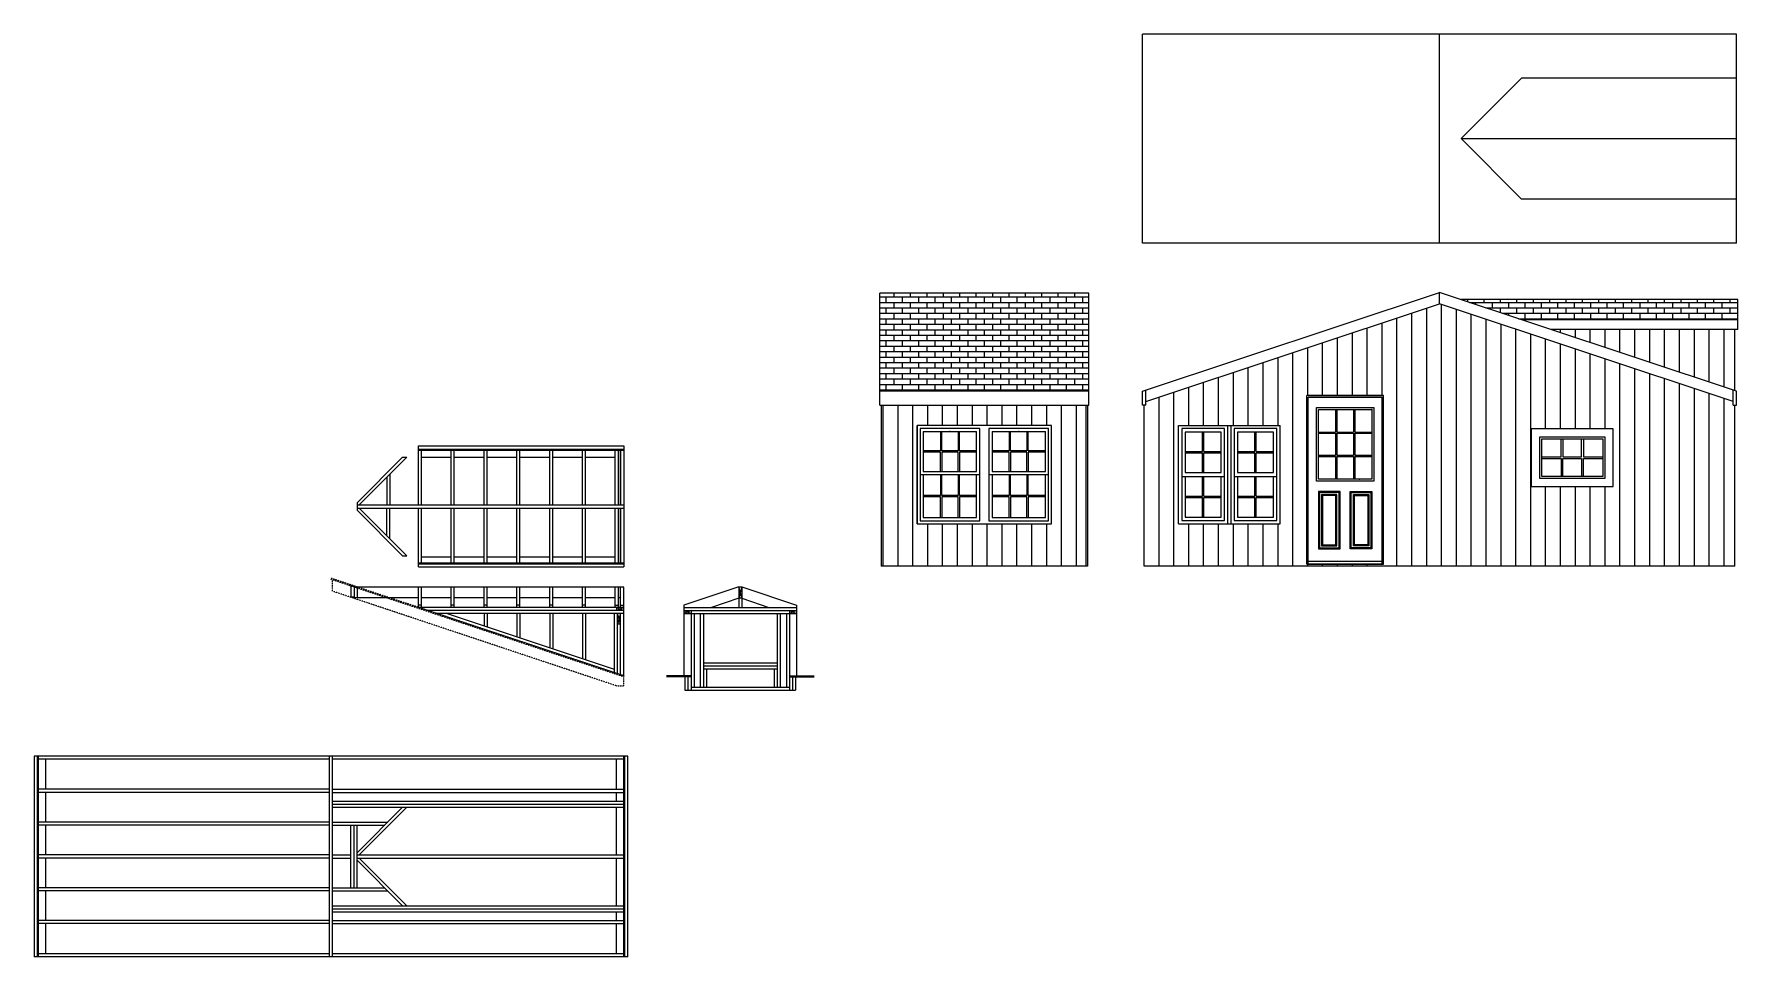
# Model space of a CAD drawing. Header units: inches. Extents: x -183 to 3029, y -67 to 1072.
# Drawn here: x -183 to 648, y 622 to 1072 of the extents above; entities that cross this region are included whole.
import ezdxf

# ---------------------------------------------------------------- set-up
doc = ezdxf.new("R2010")
doc.units = ezdxf.units.IN
doc.header["$LTSCALE"] = 0.25
doc.header["$MEASUREMENT"] = 0
doc.linetypes.add('HIDDEN2', pattern=[0.1875, 0.125, -0.0625])
doc.layers.add('Hidden Line', color=7, linetype='HIDDEN2')

msp = doc.modelspace()

# ---------------------------------------------------------------- hatches: boundary and pattern name
h = msp.add_hatch()
h.set_pattern_fill('AR-BRSTD', color=256)
h.set_pattern_definition([(0, (12.3664, 0), (0, 2.667), []), (90, (12.3664, 0), (-4, 2.667), [2.667, -2.667])])
h.paths.add_polyline_path([(229.3, 945.92), (229.3, 898.07), (331.3, 898.07), (331.3, 945.92)])
h = msp.add_hatch()
h.set_pattern_fill('AR-BRSTD', color=256)
h.paths.add_polyline_path([(647.74, 942.82), (512.74, 942.82), (542.24, 932.98), (647.74, 932.98)])

# ---------------------------------------------------------------- linework, layer by layer
for p, q in [((357.49, 970.32), (357.49, 1072.32)), ((646.99, 1072.32), (357.49, 1072.32)), ((502.24, 970.32), (502.24, 1072.32)), ((646.99, 970.32), (646.99, 1072.32)), ((512.74, 1021.32), (542.24, 1050.82)), ((646.99, 1050.82), (542.24, 1050.82)), ((512.74, 1021.32), (646.99, 1021.32)), ((512.74, 1021.32), (542.24, 991.82)), ((646.99, 991.82), (542.24, 991.82)), ((646.99, 970.32), (357.49, 970.32)), ((229.3, 891.32), (229.3, 945.92)), ((331.3, 945.92), (229.3, 945.92)), ((331.3, 891.32), (331.3, 945.92)), ((357.49, 898.07), (502.24, 946.32)), ((358.99, 893.03), (502.24, 940.78)), ((646.99, 898.07), (502.24, 946.32)), ((502.24, 940.78), (502.24, 946.32)), ((645.49, 893.03), (502.24, 940.78)), ((503.24, 812.73), (503.24, 940.45)), ((647.74, 942.82), (512.74, 942.82)), ((647.74, 928.23), (647.74, 942.82)), ((474.24, 895.98), (474.24, 931.45)), ((481.49, 812.73), (481.49, 933.87)), ((488.74, 812.73), (488.74, 936.28)), ((495.99, 812.73), (495.99, 938.7)), ((510.49, 812.73), (510.49, 938.03)), ((517.74, 812.73), (517.74, 935.62)), ((524.99, 812.73), (524.99, 933.2)), ((532.24, 812.73), (532.24, 930.78)), ((647.74, 932.98), (542.24, 932.98)), ((452.49, 895.98), (452.49, 924.2)), ((459.74, 895.98), (459.74, 926.62)), ((466.99, 895.98), (466.99, 929.03)), ((539.49, 812.73), (539.49, 928.37)), ((546.74, 812.73), (546.74, 925.95)), ((553.99, 879.73), (553.99, 923.53)), ((647.74, 928.23), (556.49, 928.23)), ((561.24, 926.65), (561.24, 928.23)), ((568.49, 924.23), (568.49, 928.23)), ((575.74, 921.82), (575.74, 928.23)), ((582.99, 919.4), (582.99, 928.23)), ((590.24, 916.98), (590.24, 928.23)), ((597.49, 914.57), (597.49, 928.23)), ((604.74, 912.15), (604.74, 928.23)), ((611.99, 909.73), (611.99, 928.23)), ((619.24, 907.32), (619.24, 928.23)), ((626.49, 904.9), (626.49, 928.23)), ((633.74, 902.48), (633.74, 928.23)), ((640.99, 900.07), (640.99, 928.23)), ((646.24, 898.32), (646.24, 928.23)), ((423.49, 881.48), (423.49, 914.53)), ((430.74, 812.73), (430.74, 916.95)), ((437.99, 895.98), (437.99, 919.37)), ((445.24, 895.98), (445.24, 921.78)), ((561.24, 879.73), (561.24, 921.12)), ((568.49, 879.73), (568.49, 918.7)), ((575.74, 879.73), (575.74, 916.28)), ((582.99, 879.73), (582.99, 913.87)), ((401.74, 881.48), (401.74, 907.28)), ((408.99, 881.48), (408.99, 909.7)), ((416.24, 881.48), (416.24, 912.12)), ((590.24, 812.73), (590.24, 911.45)), ((597.49, 812.73), (597.49, 909.03)), ((604.74, 812.73), (604.74, 906.62)), ((331.3, 898.07), (229.3, 898.07)), ((357.49, 891.32), (357.49, 898.07)), ((358.99, 891.32), (358.99, 898.57)), ((372.74, 812.73), (372.74, 897.62)), ((379.99, 881.48), (379.99, 900.03)), ((387.24, 881.48), (387.24, 902.45)), ((394.49, 881.48), (394.49, 904.87)), ((611.99, 812.73), (611.99, 904.2)), ((619.24, 812.73), (619.24, 901.78)), ((626.49, 812.73), (626.49, 899.37)), ((645.49, 891.32), (645.49, 898.57)), ((646.99, 891.32), (646.99, 898.07)), ((229.3, 891.32), (331.3, 891.32)), ((230.05, 891.32), (230.05, 812.73)), ((230.8, 891.32), (230.8, 812.73)), ((238.05, 891.32), (238.05, 812.73)), ((245.3, 891.32), (245.3, 812.73)), ((252.55, 891.32), (252.55, 881.48)), ((259.8, 891.32), (259.8, 881.48)), ((267.05, 891.32), (267.05, 881.48)), ((274.3, 891.32), (274.3, 881.48)), ((281.55, 891.32), (281.55, 881.48)), ((288.8, 891.32), (288.8, 881.48)), ((296.05, 891.32), (296.05, 881.48)), ((303.3, 891.32), (303.3, 881.48)), ((310.55, 891.32), (310.55, 881.48)), ((317.8, 891.32), (317.8, 812.73)), ((325.05, 891.32), (325.05, 812.73)), ((329.8, 891.32), (329.8, 812.73)), ((330.55, 891.32), (330.55, 812.73)), ((358.99, 891.32), (357.49, 891.32)), ((358.24, 812.73), (358.24, 891.32)), ((365.49, 812.73), (365.49, 895.2)), ((437.49, 813.73), (437.49, 895.98)), ((474.99, 895.98), (437.49, 895.98)), ((438.24, 813.73), (438.24, 895.23)), ((438.24, 895.23), (474.24, 895.23)), ((474.24, 895.23), (438.24, 895.23)), ((451.6, 889.23), (451.6, 878.21)), ((452.22, 889.23), (452.22, 878.21)), ((460.26, 889.23), (460.26, 878.21)), ((460.89, 889.23), (460.89, 878.21)), ((474.24, 813.73), (474.24, 895.23)), ((474.99, 813.73), (474.99, 895.98)), ((633.74, 812.73), (633.74, 896.95)), ((640.99, 812.73), (640.99, 894.53)), ((645.49, 891.32), (646.99, 891.32)), ((646.24, 812.73), (646.24, 891.32)), ((247.55, 833.48), (247.55, 881.48)), ((313.05, 881.48), (247.55, 881.48)), ((247.55, 881.48), (247.55, 833.48)), ((313.05, 833.48), (313.05, 881.48)), ((313.05, 833.48), (313.05, 881.48)), ((374.99, 881.48), (424.49, 881.48)), ((374.99, 833.48), (374.99, 881.48)), ((398.99, 833.48), (398.99, 881.48)), ((400.49, 881.48), (400.49, 833.48)), ((424.49, 833.48), (424.49, 881.48)), ((250.55, 878.48), (250.55, 858.98)), ((250.55, 878.48), (276.55, 878.48)), ((276.55, 858.98), (276.55, 878.48)), ((284.05, 878.48), (284.05, 858.98)), ((284.05, 878.48), (310.05, 878.48)), ((310.05, 858.98), (310.05, 878.48)), ((386.68, 868.67), (386.68, 878.23)), ((387.3, 868.67), (387.3, 878.23)), ((412.18, 868.67), (412.18, 878.23)), ((412.8, 868.67), (412.8, 878.23)), ((443.24, 878.21), (451.6, 878.21)), ((443.24, 877.59), (451.6, 877.59)), ((451.6, 877.59), (451.6, 866.88)), ((452.22, 878.21), (460.26, 878.21)), ((452.22, 877.59), (460.26, 877.59)), ((452.22, 877.59), (452.22, 866.88)), ((460.26, 877.59), (460.26, 866.88)), ((460.89, 878.21), (469.24, 878.21)), ((460.89, 877.59), (469.24, 877.59)), ((460.89, 877.59), (460.89, 866.88)), ((581.99, 874.73), (551.99, 874.73)), ((551.99, 874.73), (551.99, 856.73)), ((581.99, 856.73), (581.99, 874.73)), ((-25.53, 843.72), (-3.34, 865.91)), ((-24.47, 842.66), (-1.22, 865.91)), ((-3.34, 865.91), (-1.22, 865.91)), ((4.37, 871.41), (104.47, 871.41)), ((4.37, 842.66), (4.37, 871.41)), ((4.37, 869.91), (104.47, 869.91)), ((4.37, 869.41), (104.47, 869.41)), ((5.87, 842.66), (5.87, 869.41)), ((5.87, 865.91), (20.37, 865.91)), ((20.37, 842.66), (20.37, 869.41)), ((21.87, 842.66), (21.87, 869.41)), ((21.87, 865.91), (36.37, 865.91)), ((36.37, 842.66), (36.37, 869.41)), ((37.87, 842.66), (37.87, 869.41)), ((37.87, 865.91), (52.37, 865.91)), ((53.78, 869.41), (52.28, 869.41)), ((52.37, 842.66), (52.37, 869.41)), ((53.87, 842.66), (53.87, 869.41)), ((53.87, 865.91), (68.37, 865.91)), ((68.37, 842.66), (68.37, 869.41)), ((69.87, 842.66), (69.87, 869.41)), ((69.87, 865.91), (84.37, 865.91)), ((84.37, 842.66), (84.37, 869.41)), ((85.87, 842.66), (85.87, 869.41)), ((85.87, 865.91), (100.37, 865.91)), ((100.37, 842.66), (100.37, 869.41)), ((101.87, 842.66), (101.87, 869.41)), ((102.97, 869.41), (102.97, 842.66)), ((102.97, 842.66), (102.97, 869.41)), ((104.47, 871.41), (104.47, 812.41)), ((378.24, 868.67), (386.68, 868.67)), ((378.24, 868.04), (386.68, 868.04)), ((386.68, 858.48), (386.68, 868.04)), ((387.3, 868.67), (395.74, 868.67)), ((387.3, 868.04), (395.74, 868.04)), ((387.3, 858.48), (387.3, 868.04)), ((403.74, 868.67), (412.18, 868.67)), ((403.74, 868.04), (412.18, 868.04)), ((412.18, 858.48), (412.18, 868.04)), ((412.8, 868.67), (421.24, 868.67)), ((412.8, 868.04), (421.24, 868.04)), ((412.8, 858.48), (412.8, 868.04)), ((443.24, 866.88), (451.6, 866.88)), ((443.24, 866.25), (451.6, 866.25)), ((451.6, 866.25), (451.6, 855.23)), ((452.22, 866.88), (460.26, 866.88)), ((452.22, 866.25), (460.26, 866.25)), ((452.22, 866.25), (452.22, 855.23)), ((460.26, 866.25), (460.26, 855.23)), ((460.89, 866.88), (469.24, 866.88)), ((460.89, 866.25), (469.24, 866.25)), ((460.89, 866.25), (460.89, 855.23)), ((-11.03, 856.1), (-11.03, 842.66)), ((-9.53, 857.6), (-9.53, 842.66)), ((249.05, 857.48), (278.05, 857.48)), ((250.55, 858.98), (276.55, 858.98)), ((282.55, 857.48), (311.55, 857.48)), ((284.05, 858.98), (310.05, 858.98)), ((376.62, 856.48), (397.37, 856.48)), ((378.24, 858.48), (395.74, 858.48)), ((386.68, 846.92), (386.68, 856.48)), ((387.3, 846.92), (387.3, 856.48)), ((402.12, 856.48), (422.87, 856.48)), ((403.74, 858.48), (421.24, 858.48)), ((412.18, 846.92), (412.18, 856.48)), ((412.8, 846.92), (412.8, 856.48)), ((551.99, 856.73), (581.99, 856.73)), ((553.99, 812.73), (553.99, 851.73)), ((561.24, 812.73), (561.24, 851.73)), ((568.49, 812.73), (568.49, 851.73)), ((575.74, 812.73), (575.74, 851.73)), ((582.99, 812.73), (582.99, 851.73)), ((-25.53, 843.72), (-25.53, 840.1)), ((-25.53, 842.66), (104.47, 842.66)), ((-25.53, 841.16), (104.47, 841.16)), ((-25.53, 840.1), (-3.34, 817.91)), ((-24.47, 841.16), (-1.22, 817.91)), ((-11.03, 827.72), (-11.03, 841.16)), ((-9.53, 826.22), (-9.53, 841.16)), ((4.37, 812.41), (4.37, 841.16)), ((5.87, 814.41), (5.87, 841.16)), ((20.37, 814.41), (20.37, 841.16)), ((21.87, 814.41), (21.87, 841.16)), ((36.37, 814.41), (36.37, 841.16)), ((37.87, 814.41), (37.87, 841.16)), ((52.37, 814.41), (52.37, 841.16)), ((53.87, 814.41), (53.87, 841.16)), ((68.37, 814.41), (68.37, 841.16)), ((69.87, 814.41), (69.87, 841.16)), ((84.37, 814.41), (84.37, 841.16)), ((85.87, 814.41), (85.87, 841.16)), ((100.37, 814.41), (100.37, 841.16)), ((101.87, 814.41), (101.87, 841.16)), ((102.97, 814.41), (102.97, 841.16)), ((102.97, 841.16), (102.97, 814.41)), ((378.24, 846.92), (386.68, 846.92)), ((378.24, 846.29), (386.68, 846.29)), ((386.68, 836.73), (386.68, 846.29)), ((387.3, 846.92), (395.74, 846.92)), ((387.3, 846.29), (395.74, 846.29)), ((387.3, 836.73), (387.3, 846.29)), ((403.74, 846.92), (412.18, 846.92)), ((403.74, 846.29), (412.18, 846.29)), ((412.18, 836.73), (412.18, 846.29)), ((412.8, 846.92), (421.24, 846.92)), ((412.8, 846.29), (421.24, 846.29)), ((412.8, 836.73), (412.8, 846.29)), ((247.55, 833.48), (313.05, 833.48)), ((252.55, 833.48), (252.55, 812.73)), ((259.8, 833.48), (259.8, 812.73)), ((267.05, 833.48), (267.05, 812.73)), ((274.3, 833.48), (274.3, 812.73)), ((281.55, 833.48), (281.55, 812.73)), ((288.8, 833.48), (288.8, 812.73)), ((296.05, 833.48), (296.05, 812.73)), ((303.3, 833.48), (303.3, 812.73)), ((310.55, 833.48), (310.55, 812.73)), ((374.99, 833.48), (424.49, 833.48)), ((379.99, 812.73), (379.99, 833.48)), ((387.24, 812.73), (387.24, 833.48)), ((394.49, 812.73), (394.49, 833.48)), ((401.74, 812.73), (401.74, 833.48)), ((408.99, 812.73), (408.99, 833.48)), ((416.24, 812.73), (416.24, 833.48)), ((423.49, 812.73), (423.49, 833.48)), ((-3.34, 817.91), (-1.22, 817.91)), ((4.37, 814.41), (104.47, 814.41)), ((5.87, 817.41), (20.37, 817.41)), ((21.87, 817.41), (36.37, 817.41)), ((37.87, 817.41), (52.37, 817.41)), ((53.87, 817.41), (68.37, 817.41)), ((69.87, 817.41), (84.37, 817.41)), ((85.87, 817.41), (100.37, 817.41)), ((438.24, 815.23), (474.24, 815.23)), ((4.37, 813.91), (104.47, 813.91)), ((4.37, 812.41), (104.47, 812.41)), ((330.55, 812.73), (230.05, 812.73)), ((646.24, 812.73), (358.24, 812.73)), ((474.99, 813.73), (437.49, 813.73)), ((437.49, 813.73), (474.99, 813.73)), ((437.99, 812.73), (437.99, 813.73)), ((445.24, 812.73), (445.24, 813.73)), ((452.49, 812.73), (452.49, 813.73)), ((459.74, 812.73), (459.74, 813.73)), ((466.99, 812.73), (466.99, 813.73)), ((-28.53, 803.12), (-28.53, 797.87)), ((-28.53, 803.12), (-27.03, 803.12)), ((-28.53, 797.87), (-27.03, 797.87)), ((-27.03, 803.12), (-27.03, 797.37)), ((104.47, 802.62), (-27.03, 802.62)), ((-25.53, 802.62), (-25.53, 797.37)), ((4.37, 792.69), (4.37, 802.62)), ((5.87, 792.69), (5.87, 802.62)), ((20.37, 792.69), (20.37, 802.62)), ((21.87, 792.69), (21.87, 802.62)), ((36.37, 792.69), (36.37, 802.62)), ((37.87, 792.69), (37.87, 802.62)), ((52.37, 792.69), (52.37, 802.62)), ((53.87, 792.69), (53.87, 802.62)), ((68.37, 792.69), (68.37, 802.62)), ((69.87, 792.69), (69.87, 802.62)), ((84.37, 792.69), (84.37, 802.62)), ((85.87, 792.69), (85.87, 802.62)), ((100.37, 792.69), (100.37, 802.62)), ((101.87, 792.69), (101.87, 802.62)), ((102.97, 792.69), (102.97, 802.62)), ((104.47, 759.32), (104.47, 802.62)), ((160.54, 802.65), (133.79, 793.73)), ((160.54, 802.65), (162.04, 802.65)), ((160.54, 802.65), (160.54, 792.71)), ((162.04, 797.4), (160.54, 802.65)), ((162.04, 802.65), (160.54, 797.4)), ((162.04, 802.65), (188.79, 793.73)), ((162.04, 802.65), (162.04, 792.71)), ((4.37, 797.37), (-27.03, 797.37)), ((5.87, 793.71), (4.37, 793.71)), ((104.47, 759.32), (4.37, 792.69)), ((104.47, 792.69), (4.37, 792.69)), ((20.37, 797.37), (5.87, 797.37)), ((104.47, 791.19), (8.87, 791.19)), ((104.47, 789.69), (13.37, 789.69)), ((99.97, 762.4), (18.11, 789.69)), ((21.87, 793.71), (20.37, 793.71)), ((36.37, 797.37), (21.87, 797.37)), ((37.87, 793.71), (36.37, 793.71)), ((36.37, 789.69), (36.37, 783.6)), ((52.37, 797.37), (37.87, 797.37)), ((37.87, 789.69), (37.87, 783.1)), ((53.87, 793.71), (52.37, 793.71)), ((52.37, 789.69), (52.37, 778.27)), ((68.37, 797.37), (53.87, 797.37)), ((53.87, 789.69), (53.87, 777.77)), ((69.87, 793.71), (68.37, 793.71)), ((68.37, 789.69), (68.37, 772.93)), ((84.37, 797.37), (69.87, 797.37)), ((69.87, 789.69), (69.87, 772.43)), ((85.87, 793.71), (84.37, 793.71)), ((84.37, 789.69), (84.37, 767.6)), ((100.37, 797.37), (85.87, 797.37)), ((85.87, 789.69), (85.87, 767.1)), ((99.97, 760.82), (99.97, 789.69)), ((100.37, 793.71), (101.87, 793.71)), ((100.97, 792.69), (100.97, 791.19)), ((100.97, 792.69), (104.47, 791.19)), ((104.47, 792.69), (100.97, 791.19)), ((101.47, 760.32), (101.47, 789.69)), ((102.97, 784.44), (101.47, 789.69)), ((102.97, 789.69), (101.47, 784.44)), ((102.97, 797.37), (101.87, 797.37)), ((102.97, 793.71), (104.47, 793.71)), ((102.97, 759.82), (102.97, 789.69)), ((133.79, 793.73), (133.79, 759.32)), ((133.79, 792.71), (188.79, 792.71)), ((133.79, 791.21), (188.79, 791.21)), ((137.29, 791.21), (133.79, 789.71)), ((133.79, 791.21), (137.29, 789.71)), ((133.79, 789.71), (188.79, 789.71)), ((137.29, 791.21), (137.29, 758.82)), ((138.79, 789.71), (138.79, 753.84)), ((141.79, 789.71), (141.79, 753.84)), ((143.29, 789.71), (143.29, 753.84)), ((160.54, 797.12), (147.32, 792.71)), ((160.54, 797.4), (162.04, 797.4)), ((162.04, 797.12), (175.25, 792.71)), ((179.29, 789.71), (179.29, 753.84)), ((180.79, 789.71), (180.79, 753.84)), ((183.79, 789.71), (183.79, 753.84)), ((185.29, 791.21), (185.29, 758.82)), ((185.29, 791.21), (188.79, 789.71)), ((188.79, 791.21), (185.29, 789.71)), ((188.79, 793.73), (188.79, 759.32)), ((102.97, 784.44), (101.47, 784.44)), ((143.29, 765.71), (179.29, 765.71)), ((137.29, 759.32), (125.29, 759.32)), ((137.29, 759.19), (125.29, 759.19)), ((137.29, 759.07), (125.29, 759.07)), ((137.29, 758.94), (125.29, 758.94)), ((137.29, 758.82), (125.29, 758.82)), ((134.29, 758.82), (134.29, 752.34)), ((135.79, 758.82), (135.79, 752.34)), ((137.29, 758.82), (137.29, 752.34)), ((143.29, 764.21), (179.29, 764.21)), ((143.29, 762.71), (179.29, 762.71)), ((144.79, 762.71), (144.79, 753.84)), ((177.79, 762.71), (177.79, 753.84)), ((185.29, 759.32), (197.29, 759.32)), ((185.29, 759.19), (197.29, 759.19)), ((185.29, 759.07), (197.29, 759.07)), ((185.29, 758.94), (197.29, 758.94)), ((185.29, 758.82), (185.29, 752.34)), ((185.29, 758.82), (197.29, 758.82)), ((186.79, 758.82), (186.79, 752.34)), ((188.29, 758.82), (188.29, 752.34)), ((134.29, 752.34), (188.29, 752.34)), ((137.29, 753.84), (185.29, 753.84)), ((106.47, 720.2), (-183.03, 720.2)), ((-183.03, 720.2), (-183.03, 622.2)), ((-181.53, 720.2), (-181.53, 622.2)), ((-181.03, 720.2), (-181.03, 622.2)), ((-39.03, 718.7), (-181.03, 718.7)), ((-177.53, 718.7), (-177.53, 703.95)), ((-39.03, 622.2), (-39.03, 720.2)), ((-37.53, 622.2), (-37.53, 720.2)), ((104.47, 718.7), (-37.53, 718.7)), ((100.97, 703.95), (100.97, 718.7)), ((104.47, 622.2), (104.47, 720.2)), ((104.97, 622.2), (104.97, 720.2)), ((106.47, 622.2), (106.47, 720.2)), ((-39.03, 703.95), (-181.03, 703.95)), ((-39.03, 702.45), (-181.03, 702.45)), ((-177.53, 702.45), (-177.53, 687.95)), ((-37.53, 703.95), (104.47, 703.95)), ((-37.53, 702.45), (104.47, 702.45)), ((-37.53, 698.2), (104.47, 698.2)), ((100.97, 698.2), (100.97, 702.45)), ((-37.53, 696.7), (104.47, 696.7)), ((-37.53, 695.2), (104.47, 695.2)), ((-25.53, 673.01), (-3.34, 695.2)), ((-24.47, 671.95), (-1.22, 695.2)), ((100.97, 671.95), (100.97, 695.2)), ((-39.03, 687.95), (-181.03, 687.95)), ((-39.03, 686.45), (-181.03, 686.45)), ((-177.53, 686.45), (-177.53, 671.95)), ((-37.53, 687.95), (-10.59, 687.95)), ((-37.53, 686.45), (-12.09, 686.45)), ((-28.53, 655.95), (-28.53, 686.45)), ((-27.03, 655.95), (-27.03, 686.45)), ((-25.53, 655.95), (-25.53, 686.45)), ((-39.03, 671.95), (-181.03, 671.95)), ((-39.03, 670.45), (-181.03, 670.45)), ((-177.53, 670.45), (-177.53, 655.95)), ((-37.53, 671.95), (-28.53, 671.95)), ((-37.53, 670.45), (-28.53, 670.45)), ((-25.53, 671.95), (104.47, 671.95)), ((-25.53, 670.45), (104.47, 670.45)), ((-25.53, 669.39), (-3.34, 647.2)), ((-24.47, 670.45), (-1.22, 647.2)), ((100.97, 647.2), (100.97, 670.45)), ((-39.03, 655.95), (-181.03, 655.95)), ((-39.03, 654.45), (-181.03, 654.45)), ((-177.53, 654.45), (-177.53, 639.95)), ((-37.53, 655.95), (-12.09, 655.95)), ((-37.53, 654.45), (-10.59, 654.45)), ((-39.03, 639.95), (-181.03, 639.95)), ((-37.53, 647.2), (104.47, 647.2)), ((-37.53, 645.7), (104.47, 645.7)), ((-37.53, 644.2), (104.47, 644.2)), ((-37.53, 639.95), (104.47, 639.95)), ((100.97, 639.95), (100.97, 644.2)), ((-39.03, 638.45), (-181.03, 638.45)), ((-177.53, 638.45), (-177.53, 623.7)), ((-37.53, 638.45), (104.47, 638.45)), ((100.97, 623.7), (100.97, 638.45)), ((-39.03, 623.7), (-181.03, 623.7)), ((104.47, 623.7), (-37.53, 623.7)), ((106.47, 622.2), (-183.03, 622.2))]:
    msp.add_line(p, q)
for points in [[(442.24, 890.23), (470.24, 890.23), (470.24, 854.23), (442.24, 854.23)], [(443.24, 889.23), (469.24, 889.23), (469.24, 855.23), (443.24, 855.23)], [(249.05, 834.98), (278.05, 834.98), (278.05, 879.98), (249.05, 879.98)], [(282.55, 834.98), (311.55, 834.98), (311.55, 879.98), (282.55, 879.98)], [(376.62, 879.86), (376.62, 835.11), (397.37, 835.11), (397.37, 879.86)], [(402.12, 879.86), (402.12, 835.11), (422.87, 835.11), (422.87, 879.86)], [(586.99, 851.73), (586.99, 879.73), (546.99, 879.73), (546.99, 851.73)], [(582.99, 855.73), (582.99, 875.73), (550.99, 875.73), (550.99, 855.73)], [(443.24, 821.23), (453.74, 821.23), (453.74, 849.23), (443.24, 849.23)], [(443.74, 821.73), (453.24, 821.73), (453.24, 848.73), (443.74, 848.73)], [(444.74, 822.73), (452.24, 822.73), (452.24, 847.73), (444.74, 847.73)], [(469.24, 821.23), (458.74, 821.23), (458.74, 849.23), (469.24, 849.23)], [(468.74, 821.73), (459.24, 821.73), (459.24, 848.73), (468.74, 848.73)], [(467.74, 822.73), (460.24, 822.73), (460.24, 847.73), (467.74, 847.73)], [(445.24, 823.23), (451.74, 823.23), (451.74, 847.23), (445.24, 847.23)], [(467.24, 823.23), (460.74, 823.23), (460.74, 847.23), (467.24, 847.23)]]:
    msp.add_lwpolyline(points, close=True)
for points in [[(258.91, 878.48), (258.91, 869.04), (250.55, 869.04)], [(267.57, 878.48), (267.57, 869.04), (259.53, 869.04), (259.53, 878.48)], [(276.55, 869.04), (268.2, 869.04), (268.2, 878.48)], [(292.41, 878.48), (292.41, 869.04), (284.05, 869.04)], [(301.07, 878.48), (301.07, 869.04), (293.03, 869.04), (293.03, 878.48)], [(310.05, 869.04), (301.7, 869.04), (301.7, 878.48)], [(395.74, 858.48), (395.74, 878.23), (378.24, 878.23), (378.24, 858.48)], [(421.24, 858.48), (421.24, 878.23), (403.74, 878.23), (403.74, 858.48)], [(551.99, 866.17), (561.55, 866.17), (561.55, 874.73)], [(562.43, 874.73), (562.43, 866.17), (571.55, 866.17), (571.55, 874.73)], [(572.43, 874.73), (572.43, 866.17), (581.99, 866.17)], [(258.91, 858.98), (258.91, 868.42), (250.55, 868.42)], [(267.57, 858.98), (267.57, 868.42), (259.53, 868.42), (259.53, 858.98)], [(276.55, 868.42), (268.2, 868.42), (268.2, 858.98)], [(292.41, 858.98), (292.41, 868.42), (284.05, 868.42)], [(301.07, 858.98), (301.07, 868.42), (293.03, 868.42), (293.03, 858.98)], [(310.05, 868.42), (301.7, 868.42), (301.7, 858.98)], [(551.99, 865.29), (561.55, 865.29), (561.55, 856.73)], [(562.43, 856.73), (562.43, 865.29), (571.55, 865.29), (571.55, 856.73)], [(572.43, 856.73), (572.43, 865.29), (581.99, 865.29)], [(250.55, 857.48), (250.55, 836.48), (276.55, 836.48), (276.55, 857.48)], [(258.91, 857.48), (258.91, 847.29), (250.55, 847.29)], [(267.57, 857.48), (267.57, 847.29), (259.53, 847.29), (259.53, 857.48)], [(276.55, 847.29), (268.2, 847.29), (268.2, 857.48)], [(284.05, 857.48), (284.05, 836.48), (310.05, 836.48), (310.05, 857.48)], [(292.41, 857.48), (292.41, 847.29), (284.05, 847.29)], [(301.07, 857.48), (301.07, 847.29), (293.03, 847.29), (293.03, 857.48)], [(310.05, 847.29), (301.7, 847.29), (301.7, 857.48)], [(378.24, 856.48), (378.24, 836.73), (395.74, 836.73), (395.74, 856.48)], [(403.74, 856.48), (403.74, 836.73), (421.24, 836.73), (421.24, 856.48)], [(258.91, 836.48), (258.91, 846.67), (250.55, 846.67)], [(267.57, 836.48), (267.57, 846.67), (259.53, 846.67), (259.53, 836.48)], [(276.55, 846.67), (268.2, 846.67), (268.2, 836.48)], [(292.41, 836.48), (292.41, 846.67), (284.05, 846.67)], [(301.07, 836.48), (301.07, 846.67), (293.03, 846.67), (293.03, 836.48)], [(310.05, 846.67), (301.7, 846.67), (301.7, 836.48)]]:
    msp.add_lwpolyline(points)
for p in [(469.24, 889.23), (263.55, 878.48), (263.55, 878.48), (297.05, 878.48), (297.05, 878.48), (463.24, 855.23)]:
    msp.add_point(p)
at = {"layer": 'Hidden Line'}
for p, q in [((-38.28, 806.37), (-38.13, 806.85)), ((104.47, 758.79), (-38.28, 806.37)), ((104.62, 759.27), (-38.13, 806.85)), ((-37.53, 800.59), (-37.53, 806.12)), ((100.97, 754.42), (-37.53, 800.59)), ((104.62, 759.27), (104.47, 758.79)), ((104.47, 754.42), (104.47, 758.79)), ((100.97, 754.42), (104.47, 754.42))]:
    msp.add_line(p, q, dxfattribs=at)

doc.saveas('drawing.dxf')
